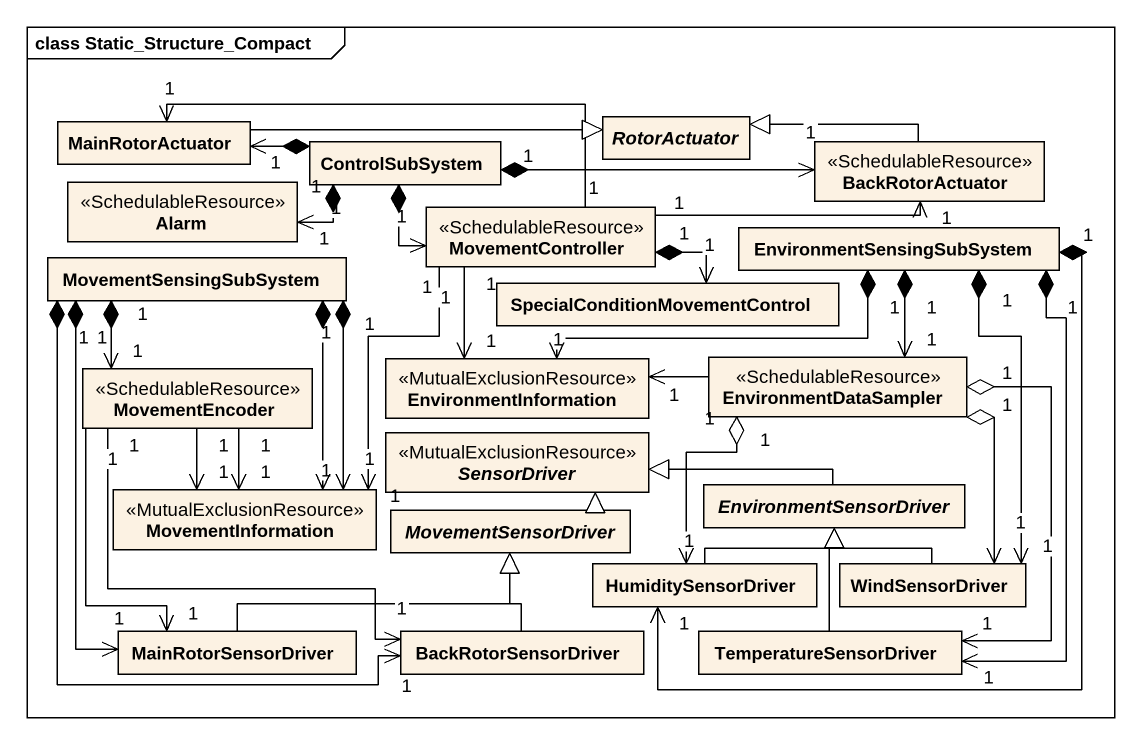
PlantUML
@startuml
mainframe class Static_Structure_Compact
hide circle
hide empty members
class MainRotorActuator
abstract class RotorActuator
class Alarm <<SchedulableResource>>
class ControlSubSystem
class MovementController <<SchedulableResource>>
class BackRotorActuator <<SchedulableResource>>
class MovementSensingSubSystem
class "SpecialConditionMovementControl" as SpecialConditionMovementCont
class EnvironmentSensingSubSystem
class EnvironmentInformation <<MutualExclusionResource>>
class EnvironmentDataSampler <<SchedulableResource>>
class MovementEncoder <<SchedulableResource>>
abstract class SensorDriver <<MutualExclusionResource>>
class MovementInformation <<MutualExclusionResource>>
abstract class MovementSensorDriver
abstract class EnvironmentSensorDriver
class HumiditySensorDriver
class WindSensorDriver
class MainRotorSensorDriver
class BackRotorSensorDriver
class TemperatureSensorDriver
MainRotorActuator -right-|> RotorActuator
ControlSubSystem "1" *-left-> "1" MainRotorActuator
ControlSubSystem "1" *-left-> "1" Alarm
ControlSubSystem "1" *-right-> "1" MovementController
ControlSubSystem "1" *-right-> "1" BackRotorActuator
MovementController "1" -left-> "1" MainRotorActuator
MovementController "1" -right-> "1" BackRotorActuator
MovementController "1" *-right-> "1" SpecialConditionMovementCont
MovementController "1" --> "1" EnvironmentInformation
MovementController "1" --> "1" MovementInformation
BackRotorActuator -left-|> RotorActuator
MovementSensingSubSystem "1" *--> "1" MovementEncoder
MovementSensingSubSystem "1" *--> "1" MovementInformation
MovementSensingSubSystem "1" *--> "1" MovementInformation
MovementSensingSubSystem "1" *--> "1" MainRotorSensorDriver
MovementSensingSubSystem "1" *--> "1" BackRotorSensorDriver
EnvironmentSensingSubSystem "1" *-left-> "1" EnvironmentInformation
EnvironmentSensingSubSystem "1" *--> "1" EnvironmentDataSampler
EnvironmentSensingSubSystem "1" *--> "1" HumiditySensorDriver
EnvironmentSensingSubSystem "1" *--> "1" WindSensorDriver
EnvironmentSensingSubSystem "1" *--> "1" TemperatureSensorDriver
EnvironmentDataSampler "1" -left-> "1" EnvironmentInformation
EnvironmentDataSampler "1" o--> "1" HumiditySensorDriver
EnvironmentDataSampler "1" o--> "1" WindSensorDriver
EnvironmentDataSampler "1" o--> "1" TemperatureSensorDriver
MovementEncoder "1" --> "1" MovementInformation
MovementEncoder "1" --> "1" MovementInformation
MovementEncoder "1" --> "1" MainRotorSensorDriver
MovementEncoder "1" --> "1" BackRotorSensorDriver
MovementSensorDriver -up-|> SensorDriver
EnvironmentSensorDriver -left-|> SensorDriver
HumiditySensorDriver -up-|> EnvironmentSensorDriver
WindSensorDriver -up-|> EnvironmentSensorDriver
MainRotorSensorDriver -right-|> MovementSensorDriver
BackRotorSensorDriver -up-|> MovementSensorDriver
TemperatureSensorDriver -up-|> EnvironmentSensorDriver
@enduml
